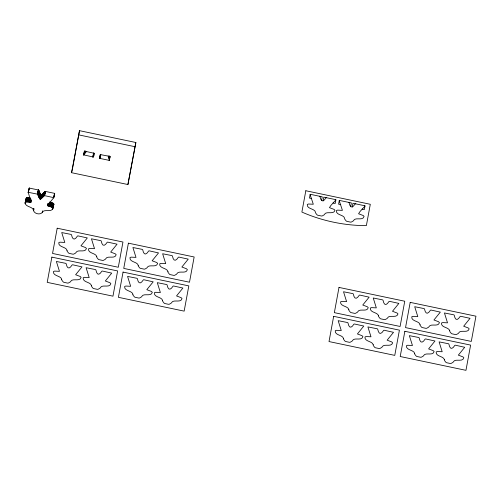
<?xml version="1.0" encoding="UTF-8"?>
<svg xmlns="http://www.w3.org/2000/svg" width="501" height="501" viewBox="0 0 501 501"><rect width="100%" height="100%" fill="white"/><g stroke="black" fill="none" stroke-linecap="round" stroke-linejoin="round"><path stroke-width="0.75" d="M33.473 210.232C32.891 206.312 24.624 207.176 25.213 202.354L26.378 201.909L31.244 202.154L28.162 192.284L37.318 194.112C40.537 200.037 39.385 200.131 44.639 195.653L53.757 197.657L47.401 205.548L51.998 207.289L52.912 208.172C51.59 213.144 43.606 208.241 42.053 212.762C39.253 215.499 31.976 213.044 33.799 208.529M71.555 172.695L79.502 130.667L135.865 142.509L127.912 184.537L71.555 172.695L72.357 169.213M72.52 168.518L79.502 130.667M83.705 154.909L84.387 151.089L93.518 153.143C94.927 152.617 93.975 157.42 92.823 156.926L83.692 154.872M83.755 154.978L84.456 151.189M83.836 155.041L84.537 151.258M83.773 154.559L84.512 153.744L85.076 150.72M84.512 153.744L85.251 152.943L85.527 151.427M92.823 156.926L93.581 153.156M92.948 156.945L93.643 153.162M93.061 156.982L93.706 153.168M93.186 156.938L93.887 153.156M93.249 156.926L94 153.131M108.178 155.905L109.412 160.001L109.149 160.358L100.1 158.46C99.092 158.479 99.805 153.575 100.801 154.671L110.057 156.444M99.805 158.329L100.457 154.508M99.899 158.416L100.601 154.634M100.018 158.435L100.663 154.627M100.1 158.46L100.801 154.671M108.773 157.884L109.049 156.368M109.08 158.905L109.638 155.88M109.149 160.358L109.926 156.544M109.299 160.289L110.032 156.475M109.381 160.188L109.976 157.026M127.912 184.537L135.865 142.509M321.548 200.6L322.243 196.818L310.175 194.282L309.474 198.064L311.641 198.521M323.132 200.932L323.834 197.15L335.902 199.686L335.2 203.469L333.033 203.011M350.669 206.719L351.364 202.93L339.296 200.394L338.595 204.183L340.761 204.64M352.253 207.051L352.948 203.268L365.022 205.805L364.321 209.587L362.154 209.13M25.05 203.049L26.177 198.177L26.847 197.801L30.367 197.983L29.402 202.16M25.094 203.393L26.177 198.177M25.488 202.122L26.453 197.945M25.194 203.725L25.839 200.939M25.883 201.978L26.847 197.801M28.094 192.597L29.196 188.069L38.283 189.935C41.502 195.86 40.349 195.954 45.604 191.47L54.54 193.348L54.684 193.799M28.231 192.246L29.271 188.05M28.382 192.234L29.346 188.057M26.378 201.909L27.342 197.732M26.935 201.897L27.899 197.72M27.542 201.928L28.507 197.751M28.169 201.991L29.133 197.814M28.795 202.072L29.759 197.895M29.96 202.235L30.761 198.753M30.448 202.285L31.087 199.498M30.837 202.298L31.319 200.206M33.486 209.769L33.805 208.378M33.511 210.583L33.805 209.011M33.554 210.783L33.88 209.387M37.381 194.125L38.283 189.935M37.5 194.163L38.408 189.967M37.606 194.213L38.521 190.011M37.707 194.275L38.627 190.067M37.794 194.344L38.721 190.13M37.869 194.419L38.802 190.205M37.951 194.545L38.865 190.28M38.107 194.889L39.072 190.712M38.258 195.271L39.222 191.094M38.408 195.678L39.372 191.501M38.552 196.098L39.516 191.921M38.69 196.524L39.654 192.34M38.834 196.943L39.798 192.766M38.978 197.35L39.942 193.173M39.128 197.745L40.093 193.568M39.278 198.102L40.243 193.925M39.441 198.427L40.406 194.25M39.61 198.703L40.575 194.526M39.792 198.922L40.756 194.745M39.986 199.079L40.95 194.902M40.186 199.166L41.151 194.989M40.406 199.173L41.37 194.989M40.644 199.104L41.608 194.927M40.888 198.972L41.852 194.795M41.138 198.784L42.103 194.607M41.401 198.553L42.366 194.369M41.677 198.277L42.641 194.1M41.952 197.976L42.917 193.799M42.228 197.657L43.192 193.48M42.51 197.325L43.474 193.148M42.798 196.987L43.762 192.81M43.073 196.661L44.038 192.478M43.355 196.342L44.32 192.165M43.631 196.054L44.595 191.87M43.9 195.791L44.984 191.532M44.063 195.691L45.077 191.495M44.163 195.653L45.184 191.463M44.276 195.634L45.297 191.451M44.395 195.628L45.416 191.451M45.478 191.451L44.514 195.628L45.604 191.47M42.197 212.599L42.516 211.203M42.309 212.437L42.723 210.883M47.401 205.548L47.77 203.938M47.489 205.698L47.971 203.606M47.727 205.842L48.209 203.757M48.096 205.992L48.741 203.206M48.566 206.143L49.53 201.966M49.104 206.299L50.069 202.122L53.388 203.375L53.889 204.358L52.818 208.879M49.693 206.462L50.657 202.285M50.307 206.644L51.271 202.467M50.908 206.838L51.872 202.661M53.645 197.551L54.54 193.348M51.484 207.051L52.448 202.874M53.707 197.601L54.672 193.417M53.72 197.976L54.722 193.48M51.998 207.289L52.962 203.112M52.423 207.558L53.388 203.375M52.737 207.846L53.701 203.669M52.924 207.358L53.244 205.967M52.655 209.186L53.876 203.995M53.889 204.358L53.407 205.272M86.654 151.383L85.251 152.943M310.445 194.338L310.132 194.638L313.3 204.251L308.434 204.007L307.27 204.452C306.65 209.362 315.217 208.353 315.542 212.505A4.052 2.705 13 0 0 315.686 213.094L317.008 214.797A3.2 2.136 13 0 0 317.74 215.236L321.454 216.012A3.2 2.136 13 0 0 322.287 215.906L324.109 214.866A4.052 2.705 13 0 0 324.46 214.378C326.226 210.677 333.798 215.061 334.975 210.276L334.054 209.393L329.464 207.646L330.936 205.385L335.808 200.037L335.701 199.655M339.559 200.45L339.252 200.757L342.421 210.37L337.555 210.126L336.39 210.57C335.764 215.48 344.337 214.472 344.663 218.624A4.052 2.705 13 0 0 344.807 219.213L346.128 220.91A3.2 2.136 13 0 0 346.861 221.348L350.575 222.131A3.2 2.136 13 0 0 351.408 222.018L353.23 220.985A4.052 2.705 13 0 0 353.574 220.496C355.341 216.795 362.918 221.179 364.089 216.394L363.175 215.511L358.578 213.764L360.056 211.497L364.928 206.155L364.753 205.742M78.538 134.844L134.901 146.687M26.058 199.216L26.158 199.548M355.816 203.869A0.783 0.526 13 0 0 355.077 204.007C352.228 208.529 350.118 207.84 349.134 202.761A0.783 0.526 13 0 0 348.496 202.329M326.696 197.751A0.783 0.526 13 0 0 325.957 197.889C323.107 202.41 321.003 201.721 320.014 196.642A0.783 0.526 13 0 0 319.375 196.21M61.692 279.264L61.704 279.589A4.052 2.705 13 0 0 61.848 280.184L63.17 281.881A3.2 2.136 13 0 0 63.903 282.32L67.616 283.103A3.2 2.136 13 0 0 68.449 282.99L70.272 281.957A4.052 2.705 13 0 0 70.616 281.462C72.382 277.761 79.96 282.151 81.131 277.36L80.21 276.483L75.62 274.736L81.995 266.883L72.858 264.841A0.783 0.526 13 0 0 72.119 264.979C69.27 269.5 67.159 268.812 66.17 263.733A0.783 0.526 13 0 0 65.537 263.301L56.381 261.472L59.462 271.342L54.596 271.097L53.432 271.542C52.893 276.276 60.821 275.563 61.692 279.264M67.028 250.35L67.04 250.675A4.052 2.705 13 0 0 67.184 251.27L68.505 252.967A3.2 2.136 13 0 0 69.238 253.406L72.952 254.189A3.2 2.136 13 0 0 73.785 254.076L75.607 253.043A4.052 2.705 13 0 0 75.952 252.548C77.718 248.847 85.295 253.237 86.466 248.446L85.546 247.569L80.955 245.822L87.312 237.931L78.194 235.927A0.783 0.526 13 0 0 77.455 236.065C74.605 240.586 72.495 239.898 71.505 234.819A0.783 0.526 13 0 0 70.873 234.387L61.717 232.558L64.798 242.428L59.932 242.183L58.767 242.628C58.229 247.362 66.157 246.649 67.028 250.35M91.414 285.507L91.426 285.833A4.052 2.705 13 0 0 91.577 286.428L92.892 288.125A3.2 2.136 13 0 0 93.624 288.563L97.338 289.346A3.2 2.136 13 0 0 98.171 289.234L99.993 288.2A4.052 2.705 13 0 0 100.344 287.712C102.11 284.011 109.681 288.394 110.859 283.61L109.938 282.727L105.348 280.98L111.723 273.126L102.58 271.085A0.783 0.526 13 0 0 101.841 271.223C98.991 275.744 96.887 275.055 95.898 269.976A0.783 0.526 13 0 0 95.259 269.544L86.109 267.716L89.184 277.585L84.318 277.341L83.153 277.786C82.621 282.52 90.549 281.806 91.414 285.507M96.749 256.593L96.762 256.925A4.052 2.705 13 0 0 96.906 257.514L98.227 259.211A3.2 2.136 13 0 0 98.96 259.65L102.674 260.432A3.2 2.136 13 0 0 103.507 260.32L105.329 259.286A4.052 2.705 13 0 0 105.68 258.798C107.446 255.097 115.017 259.48 116.194 254.696L115.274 253.813L110.683 252.066L117.04 244.175L107.915 242.171A0.783 0.526 13 0 0 107.176 242.309C104.327 246.83 102.223 246.141 101.233 241.062A0.783 0.526 13 0 0 100.595 240.63L91.445 238.802L94.52 248.671L89.654 248.427L88.489 248.872C87.957 253.606 95.885 252.892 96.749 256.593M132.884 294.219L132.897 294.55A4.052 2.705 13 0 0 133.041 295.139L134.362 296.836A3.2 2.136 13 0 0 135.095 297.275L138.808 298.057A3.2 2.136 13 0 0 139.641 297.945L141.464 296.911A4.052 2.705 13 0 0 141.808 296.423C143.574 292.722 151.152 297.106 152.323 292.321L151.402 291.438L146.812 289.691L153.187 281.838L144.05 279.796A0.783 0.526 13 0 0 143.311 279.934C140.462 284.455 138.351 283.766 137.362 278.688A0.783 0.526 13 0 0 136.729 278.255L127.573 276.427L130.655 286.296L125.789 286.052L124.624 286.497C124.085 291.231 132.013 290.517 132.884 294.219M138.22 265.305L138.232 265.636A4.052 2.705 13 0 0 138.376 266.225L139.698 267.922A3.2 2.136 13 0 0 140.43 268.361L144.144 269.143A3.2 2.136 13 0 0 144.977 269.031L146.799 267.997A4.052 2.705 13 0 0 147.144 267.509C148.91 263.808 156.487 268.192 157.658 263.407L156.738 262.524L152.147 260.777L158.523 252.924L149.386 250.882A0.783 0.526 13 0 0 148.647 251.02C145.797 255.541 143.687 254.852 142.697 249.774A0.783 0.526 13 0 0 142.065 249.341L132.909 247.513L135.99 257.382L131.124 257.138L129.959 257.583C129.421 262.317 137.349 261.603 138.22 265.305M162.606 300.462L162.618 300.794A4.052 2.705 13 0 0 162.769 301.383L164.084 303.086A3.2 2.136 13 0 0 164.816 303.525L168.53 304.301A3.2 2.136 13 0 0 169.363 304.195L171.185 303.155A4.052 2.705 13 0 0 171.536 302.667C173.302 298.965 180.874 303.349 182.051 298.565L181.13 297.682L176.54 295.934L182.896 288.05L173.772 286.04A0.783 0.526 13 0 0 173.033 286.184C170.183 290.699 168.079 290.01 167.09 284.931A0.783 0.526 13 0 0 166.451 284.499L157.301 282.67L160.376 292.54L155.51 292.296L154.346 292.747C153.813 297.475 161.742 296.761 162.606 300.462M167.941 271.548L167.954 271.88A4.052 2.705 13 0 0 168.098 272.469L169.419 274.172A3.2 2.136 13 0 0 170.152 274.611L173.866 275.387A3.2 2.136 13 0 0 174.699 275.281L176.521 274.241A4.052 2.705 13 0 0 176.872 273.753C178.638 270.052 186.209 274.435 187.387 269.651L186.466 268.768L181.876 267.02L188.232 259.136L179.107 257.126A0.783 0.526 13 0 0 178.369 257.27C175.519 261.785 173.415 261.096 172.425 256.017A0.783 0.526 13 0 0 171.787 255.585L162.637 253.756L165.712 263.626L160.846 263.382L159.681 263.833C159.149 268.561 167.077 267.847 167.941 271.548M343.492 338.463L343.504 338.795A4.052 2.705 13 0 0 343.648 339.384L344.97 341.087A3.2 2.136 13 0 0 345.703 341.525L349.416 342.302A3.2 2.136 13 0 0 350.249 342.196L352.071 341.156A4.052 2.705 13 0 0 352.416 340.667C354.182 336.966 361.76 341.35 362.931 336.566L362.01 335.683L357.42 333.942L363.776 326.051L354.658 324.041A0.783 0.526 13 0 0 353.919 324.185C351.069 328.7 348.959 328.011 347.97 322.932A0.783 0.526 13 0 0 347.337 322.5L338.181 320.671L341.262 330.541L336.396 330.303L335.232 330.748C334.693 335.476 342.621 334.762 343.492 338.463M348.828 309.549L348.84 309.881A4.052 2.705 13 0 0 348.984 310.47L350.305 312.173A3.2 2.136 13 0 0 351.038 312.611L354.752 313.388A3.2 2.136 13 0 0 355.585 313.282L357.407 312.242A4.052 2.705 13 0 0 357.752 311.754C359.518 308.052 367.095 312.436 368.266 307.652L367.346 306.769L362.755 305.028L369.131 297.168L359.994 295.127A0.783 0.526 13 0 0 359.255 295.271C356.405 299.786 354.295 299.097 353.305 294.018A0.783 0.526 13 0 0 352.673 293.592L343.517 291.757L346.598 301.627L341.732 301.389L340.567 301.834C340.029 306.562 347.957 305.848 348.828 309.549M373.214 344.707L373.226 345.039A4.052 2.705 13 0 0 373.377 345.634L374.692 347.331A3.2 2.136 13 0 0 375.424 347.769L379.138 348.546A3.2 2.136 13 0 0 379.971 348.439L381.793 347.4A4.052 2.705 13 0 0 382.144 346.911C383.91 343.21 391.481 347.594 392.659 342.809L391.738 341.926L387.148 340.185L393.523 332.326L384.38 330.284A0.783 0.526 13 0 0 383.641 330.428C380.791 334.944 378.687 334.255 377.698 329.176A0.783 0.526 13 0 0 377.059 328.75L367.909 326.915L370.984 336.791L366.118 336.547L364.953 336.991C364.421 341.72 372.349 341.006 373.214 344.707M378.549 315.793L378.562 316.125A4.052 2.705 13 0 0 378.712 316.72L380.027 318.417A3.2 2.136 13 0 0 380.76 318.855L384.474 319.632A3.2 2.136 13 0 0 385.307 319.525L387.129 318.486A4.052 2.705 13 0 0 387.48 317.997C389.246 314.296 396.817 318.68 397.994 313.895L397.074 313.012L392.483 311.271L398.859 303.412L389.715 301.37A0.783 0.526 13 0 0 388.976 301.514C386.127 306.03 384.023 305.341 383.033 300.262A0.783 0.526 13 0 0 382.395 299.836L373.245 298.001L376.32 307.877L371.454 307.633L370.289 308.077C369.757 312.806 377.685 312.092 378.549 315.793M414.684 353.418L414.696 353.75A4.052 2.705 13 0 0 414.841 354.345L416.162 356.042A3.2 2.136 13 0 0 416.895 356.48L420.608 357.257A3.2 2.136 13 0 0 421.441 357.15L423.264 356.111A4.052 2.705 13 0 0 423.608 355.622C425.374 351.921 432.952 356.311 434.123 351.52L433.202 350.637L428.612 348.896L434.968 341.006L425.85 338.995A0.783 0.526 13 0 0 425.111 339.139C422.262 343.655 420.151 342.966 419.162 337.887A0.783 0.526 13 0 0 418.529 337.461L409.348 335.651L412.455 345.502L407.589 345.258L406.424 345.703C405.885 350.437 413.813 349.723 414.684 353.418M420.02 324.504L420.032 324.836A4.052 2.705 13 0 0 420.176 325.431L421.498 327.128A3.2 2.136 13 0 0 422.23 327.566L425.944 328.343A3.2 2.136 13 0 0 426.777 328.236L428.599 327.197A4.052 2.705 13 0 0 428.944 326.708C430.71 323.007 438.287 327.397 439.458 322.606L438.538 321.723L433.947 319.982L440.323 312.123L431.186 310.081A0.783 0.526 13 0 0 430.447 310.225C427.597 314.741 425.487 314.052 424.497 308.973A0.783 0.526 13 0 0 423.865 308.547L414.709 306.712L417.79 316.588L412.924 316.344L411.759 316.789C411.221 321.523 419.149 320.809 420.02 324.504M444.406 359.662L444.418 359.994A4.052 2.705 13 0 0 444.569 360.588L445.884 362.286A3.2 2.136 13 0 0 446.616 362.724L450.33 363.507A3.2 2.136 13 0 0 451.163 363.394L452.985 362.355A4.052 2.705 13 0 0 453.336 361.866C455.102 358.165 462.673 362.555 463.851 357.764L462.93 356.881L458.34 355.14L464.715 347.287L455.572 345.239A0.783 0.526 13 0 0 454.833 345.383C451.983 349.898 449.879 349.216 448.89 344.137A0.783 0.526 13 0 0 448.251 343.705L439.101 341.87L442.176 351.746L437.31 351.502L436.146 351.946C435.613 356.681 443.542 355.967 444.406 359.662M449.741 330.748L449.754 331.08A4.052 2.705 13 0 0 449.904 331.675L451.219 333.372A3.2 2.136 13 0 0 451.952 333.81L455.666 334.593A3.2 2.136 13 0 0 456.499 334.48L458.321 333.441A4.052 2.705 13 0 0 458.672 332.952C460.438 329.251 468.009 333.641 469.187 328.85L468.266 327.967L463.675 326.226L470.032 318.335L460.907 316.325A0.783 0.526 13 0 0 460.168 316.469C457.319 320.984 455.215 320.302 454.225 315.223A0.783 0.526 13 0 0 453.587 314.791L444.437 312.956L447.512 322.832L442.646 322.588L441.481 323.032C440.949 327.767 448.877 327.053 449.741 330.748M51.866 257.126L47.213 282.364L112.963 296.172L117.622 270.941L51.866 257.126M57.202 228.212L52.549 253.45L118.299 267.258L122.958 242.027L57.202 228.212M123.058 272.081L118.405 297.318L184.155 311.134L188.814 285.896L123.058 272.081M128.394 243.167L123.741 268.404L189.491 282.22L194.15 256.982L128.394 243.167M305.823 190.743L301.884 212.067A109.212 72.939 13 0 0 366.369 225.613L370.302 204.289L305.823 190.743M333.666 316.331L329.013 341.563L394.763 355.378L399.422 330.14L333.666 316.331M339.002 287.417L334.349 312.649L400.099 326.464L404.758 301.226L339.002 287.417M404.858 331.286L400.205 356.518L465.955 370.333L470.614 345.101L404.858 331.286M410.194 302.372L405.541 327.604L471.291 341.419L475.95 316.187L410.194 302.372"/></g></svg>
